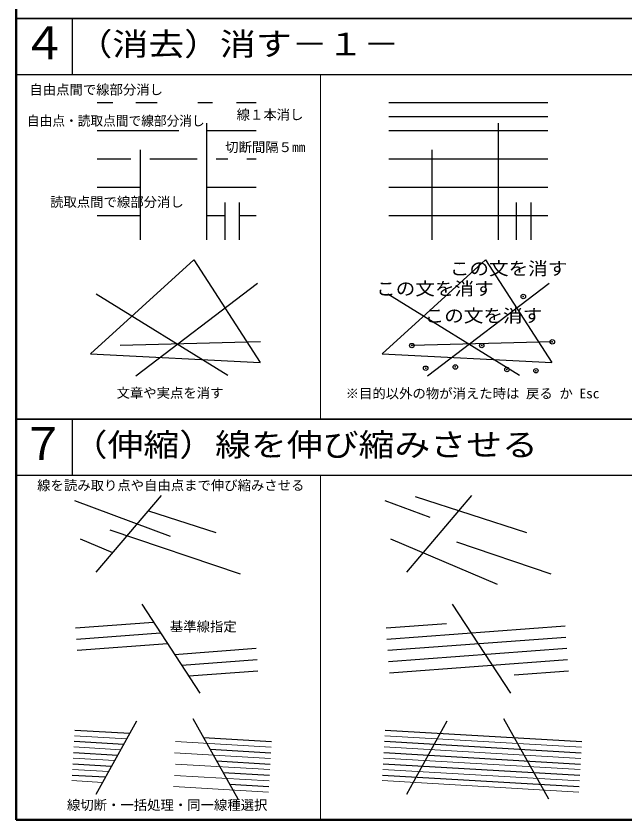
# Model space of a CAD drawing. Units: millimetres on the paper. Extents: x -205 to 205, y -143 to 143.
# Drawn here: x -205 to -68.3, y -143 to 37.6 of the extents above; entities that cross this region are included whole.
import ezdxf
from ezdxf.enums import TextEntityAlignment as Align

# ---------------------------------------------------------------- set-up
doc = ezdxf.new("R2010")
doc.units = ezdxf.units.MM
doc.header["$PDMODE"] = 32
doc.header["$PDSIZE"] = 1
doc.layers.add('0-B', color=6, linetype='Continuous', lineweight=50)
doc.layers.add('0-F', color=7, linetype='Continuous', lineweight=25)
doc.styles.add('ＭＳ 明朝', font='')
doc.styles.get('ＭＳ 明朝').set_extended_font_data('MS Mincho')

msp = doc.modelspace()

# ---------------------------------------------------------------- linework, layer by layer
at = {"layer": '0-B'}
msp.add_line((-205, -143), (205, -143), dxfattribs=at)
msp.add_lwpolyline([(205, 143), (-205, 143), (-205, -143)], dxfattribs=at)
at = {"layer": '0-F', "color": 3, "lineweight": 35}
for p, q in [((205, 37), (-205, 37)), ((205, -53), (-205, -53))]:
    msp.add_line(p, q, dxfattribs=at)
at = {"layer": '0-F'}
for p, q in [((-192.36, 24.36), (-192.36, 37)), ((205, 24.36), (-205, 24.36)), ((-186.817, 18.181), (-183.303, 18.181)), ((-178.115, 18.181), (-173.298, 18.181)), ((-164.22, 18.181), (-160.886, 18.181)), ((-155.513, 18.181), (-151.135, 18.181)), ((-121.353, 18.181), (-85.671, 18.181)), ((-121.353, 15.009), (-85.671, 15.009)), ((-162.224, 13.479), (-162.224, -12.722)), ((-96.76, 13.479), (-96.76, -12.722)), ((-186.817, 11.836), (-168.481, 11.836)), ((-162.224, 11.836), (-151.135, 11.836)), ((-121.353, 11.836), (-85.671, 11.836)), ((-177.114, 7.551), (-177.114, -12.722)), ((-111.65, 7.551), (-111.65, -12.722)), ((-186.817, 5.491), (-179.22, 5.491)), ((-175.007, 5.491), (-164.331, 5.491)), ((-160.117, 5.491), (-157.434, 5.491)), ((-153.221, 5.491), (-151.135, 5.491)), ((-121.353, 5.491), (-85.671, 5.491)), ((-186.817, -0.855), (-177.114, -0.855)), ((-162.224, -0.855), (-151.135, -0.855)), ((-121.353, -0.855), (-85.671, -0.855)), ((-158.173, -4.305), (-158.173, -12.722)), ((-154.939, -4.305), (-154.939, -12.722)), ((-92.709, -4.305), (-92.709, -12.722)), ((-89.475, -4.305), (-89.475, -12.722)), ((-186.817, -7.2), (-177.114, -7.2)), ((-162.224, -7.2), (-158.173, -7.2)), ((-154.939, -7.2), (-151.135, -7.2)), ((-121.353, -7.2), (-85.671, -7.2)), ((-165.086, -17.222), (-188.275, -38.29)), ((-165.086, -17.222), (-150.239, -40.269)), ((-99.621, -17.222), (-122.81, -38.29)), ((-99.621, -17.222), (-84.775, -40.269)), ((-178.094, -43.238), (-150.805, -22.453)), ((-112.63, -43.238), (-85.34, -22.453)), ((-187.002, -24.857), (-157.45, -43.097)), ((-121.538, -24.857), (-91.986, -43.097)), ((-150.098, -35.603), (-181.629, -36.451)), ((-84.633, -35.603), (-116.165, -36.451)), ((-188.275, -38.29), (-150.239, -40.269)), ((-122.81, -38.29), (-84.775, -40.269)), ((-192.36, -65.64), (-192.36, -53)), ((205, -65.64), (-205, -65.64)), ((-172.432, -70.153), (-187.084, -87.379)), ((-102.734, -70.153), (-117.386, -87.379)), ((-115.406, -70.351), (-90.458, -78.469)), ((-170.351, -79.345), (-191.836, -71.341)), ((-112.04, -75.103), (-122.138, -71.341)), ((-175.311, -73.537), (-160.156, -78.469)), ((-154.612, -87.775), (-183.883, -77.927)), ((-190.648, -79.855), (-183.331, -82.967)), ((-120.95, -79.855), (-96.976, -90.051)), ((-84.914, -87.775), (-106.1, -80.647)), ((-176.788, -94.507), (-163.72, -114.505)), ((-107.09, -94.507), (-94.022, -114.505)), ((-191.638, -99.853), (-174.144, -98.554)), ((-121.94, -99.853), (-108.364, -98.845)), ((-191.451, -102.374), (-172.564, -100.972)), ((-121.753, -102.374), (-81.756, -99.404)), ((-121.565, -104.895), (-81.569, -101.925)), ((-191.264, -104.895), (-170.984, -103.389)), ((-169.404, -105.807), (-151.08, -104.446)), ((-121.378, -107.416), (-81.382, -104.446)), ((-167.824, -108.225), (-150.893, -106.967)), ((-121.191, -109.937), (-81.195, -106.967)), ((-166.244, -110.642), (-150.706, -109.489)), ((-93.21, -110.395), (-81.008, -109.489)), ((-177.976, -120.841), (-187.084, -137.275)), ((-165.304, -120.247), (-155.206, -138.265)), ((-108.278, -120.841), (-117.386, -137.275)), ((-95.606, -120.247), (-85.508, -138.265)), ((-191.836, -122.821), (-179.473, -123.542)), ((-162.917, -124.507), (-147.682, -125.395)), ((-122.138, -122.821), (-77.984, -125.395)), ((-191.983, -125.345), (-180.832, -125.995)), ((-122.285, -125.345), (-78.131, -127.919)), ((-192.13, -127.869), (-182.192, -128.448)), ((-161.449, -127.125), (-147.829, -127.919)), ((-122.432, -127.869), (-78.278, -130.443)), ((-159.982, -129.743), (-147.976, -130.443)), ((-192.278, -130.392), (-183.552, -130.901)), ((-122.579, -130.392), (-78.425, -132.966)), ((-192.425, -132.916), (-184.911, -133.354)), ((-158.515, -132.361), (-148.123, -132.966)), ((-122.726, -132.916), (-78.572, -135.49)), ((-157.048, -134.979), (-148.27, -135.49))]:
    msp.add_line(p, q, dxfattribs=at)
at = {"layer": '0-F', "color": 4, "lineweight": 9}
for p, q in [((-136.667, -53), (-136.667, 24.36)), ((-136.667, -143), (-136.667, -65.64)), ((-191.91, -124.083), (-180.153, -124.768)), ((-122.211, -124.083), (-78.057, -126.657)), ((-169.222, -125.406), (-147.755, -126.657)), ((-192.057, -126.607), (-181.512, -127.221)), ((-169.43, -127.926), (-147.903, -129.181)), ((-122.359, -126.607), (-78.204, -129.181)), ((-192.204, -129.131), (-182.872, -129.675)), ((-122.506, -129.131), (-78.351, -131.705)), ((-192.351, -131.654), (-184.231, -132.128)), ((-169.23, -130.47), (-148.05, -131.705)), ((-122.653, -131.654), (-78.499, -134.228)), ((-169.427, -132.991), (-148.197, -134.228)), ((-192.498, -134.178), (-185.591, -134.581)), ((-122.8, -134.178), (-78.646, -136.752)), ((-169.635, -135.511), (-148.344, -136.752))]:
    msp.add_line(p, q, dxfattribs=at)
at = {"layer": '0-F', "color": 2}
for p in [(-91.138, -25.422), (-116.165, -36.451), (-100.47, -36.451), (-84.633, -35.603), (-113.054, -41.542), (-106.409, -41.259), (-94.814, -41.824), (-88.31, -42.107)]:
    msp.add_point(p, dxfattribs=at)

# ---------------------------------------------------------------- texts
at = {"layer": '0-F', "style": 'ＭＳ 明朝'}
for s, p in [('４', (-203.68, 25.68)), ('７', (-203.93, -64.32))]:
    msp.add_text(s, height=7.331, dxfattribs=at).set_placement(p, align=Align.BOTTOM_LEFT)
at = {"layer": '0-F', "color": 2, "style": 'ＭＳ 明朝', "width": 1.15}
for s, p in [('（消去）消す－１－', (-191.423, 27.18)), ('（伸縮）線を伸び縮みさせる', (-192.525, -62.82))]:
    msp.add_text(s, height=5.132, dxfattribs=at).set_placement(p, align=Align.BOTTOM_LEFT)
at = {"layer": '0-F', "color": 4, "style": 'ＭＳ 明朝'}
for s, p in [('自由点間で線部分消し', (-202.013, 19.279)), ('線１本消し', (-155.501, 13.654)), ('切断間隔５mm', (-158.057, 6.353)), ('読取点間で線部分消し', (-197.359, -5.96)), ('文章や実点を消す', (-182.442, -48.839)), ('※目的以外の物が消えた時は 戻る か Esc', (-131.017, -48.966)), ('線を読み取り点や自由点まで伸び縮みさせる', (-200.268, -69.607)), ('基準線指定', (-170.477, -101.326)), ('線切断・一括処理・同一線種選択', (-193.575, -141.41))]:
    msp.add_text(s, height=2.199, dxfattribs=at).set_placement(p, align=Align.BOTTOM_LEFT)
at = {"layer": '0-F', "color": 4, "style": 'ＭＳ 明朝', "width": 0.95}
msp.add_text('自由点・読取点間で線部分消し', height=2.199, dxfattribs=at).set_placement((-202.562, 12.282), align=Align.BOTTOM_LEFT)
at = {"layer": '0-F', "color": 3, "style": 'ＭＳ 明朝', "width": 1.1}
for p in [(-107.64, -21.484), (-124.183, -26.009), (-113.296, -32.089)]:
    msp.add_text('この文を消す', height=2.933, dxfattribs=at).set_placement(p, align=Align.BOTTOM_LEFT)

doc.saveas('drawing.dxf')
